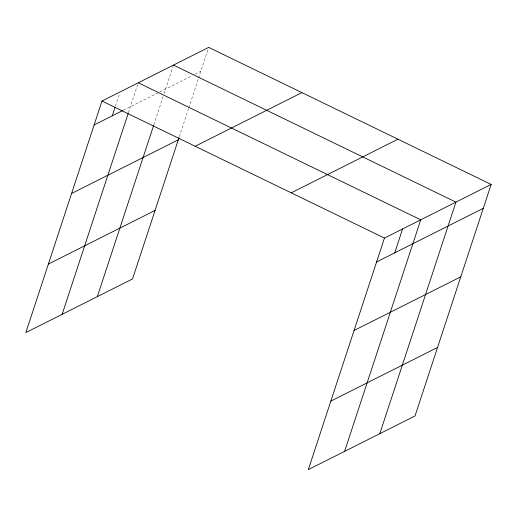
<?xml version="1.0" encoding="UTF-8"?>
<svg xmlns="http://www.w3.org/2000/svg" width="517" height="517" viewBox="0 0 517 517"><rect width="100%" height="100%" fill="white"/><g stroke="black" fill="none" stroke-linecap="round" stroke-linejoin="round"><path stroke-width="0.39" stroke-dasharray="2.58 1.94" d="M115.453 106.108L119.627 93.403M128.397 112.79L138.013 83.534M153.846 124.784L163.107 96.614M164.109 93.571L173.473 65.09M179.296 136.772L188.556 108.602M188.802 107.846L198.315 78.914M198.567 78.151L208.681 47.39M123.421 110.205L159.139 92.252M159.856 91.89L192.195 75.637M195.071 74.189L200.822 71.301"/><path stroke-width="0.78" d="M491.15 184.427L384.448 238.066L308.319 469.61L415.022 415.972L491.15 184.427L208.681 47.39L101.978 101.028L25.85 332.573L132.552 278.934L179.044 137.535M112.26 115.821L114.961 107.601M62.13 314.336L128.145 113.553M97.338 296.635L153.594 125.547M394.723 252.858L402.588 228.947M344.6 451.373L420.728 219.828L138.259 82.791M379.808 433.673L455.936 202.128L173.473 65.09M94.12 124.94L122.723 110.56M71.592 193.461L178.294 139.823M195.193 146.246L301.896 92.608M48.378 264.058L155.081 210.419M291.233 192.841L397.935 139.202M376.589 261.977L483.285 208.338M354.061 330.492L460.757 276.853M330.848 401.095L437.55 347.45M101.978 101.028L384.448 238.066"/></g></svg>
